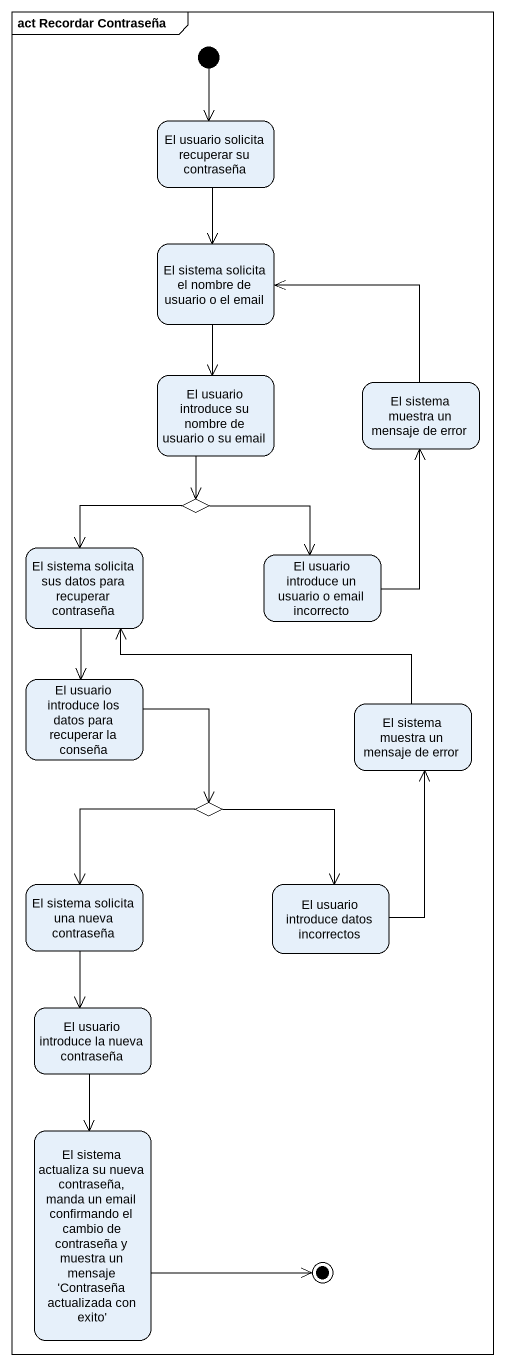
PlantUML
@startuml
mainframe act Recordar Contraseña
hide empty description
state "El usuario solicita recuperar su contraseña" as El_usuario_solicita
state "El sistema solicita el nombre de usuario o el email" as El_sistema_solicita_el
state "El usuario introduce su nombre de usuario o su email" as El_usuario_introduce_su
state "El sistema muestra un mensaje de error" as El_sistema_muestra_un
state choice1 <<choice>>
state "El sistema solicita sus datos para recuperar contraseña" as El_sistema_solicita_sus
state "El usuario introduce un usuario o email incorrecto" as El_usuario_introduce_un
state "El usuario introduce los datos para recuperar la conseña" as El_usuario_introduce_los
state "El sistema muestra un mensaje de error" as El_sistema_muestra_un_2
state choice2 <<choice>>
state "El sistema solicita una nueva contraseña" as El_sistema_solicita_una
state "El usuario introduce datos incorrectos" as El_usuario_introduce_datos
state "El usuario introduce la nueva contraseña" as El_usuario_introduce_la
state "El sistema actualiza su nueva contraseña, manda un email confirmando el cambio de contraseña y muestra un mensaje 'Contraseña actualizada con exito'" as El_sistema_actualiza_su
[*] --> El_usuario_solicita
El_usuario_solicita --> El_sistema_solicita_el
El_sistema_solicita_el --> El_usuario_introduce_su
El_usuario_introduce_su --> choice1
El_sistema_muestra_un -up-> El_sistema_solicita_el
choice1 --> El_sistema_solicita_sus
choice1 --> El_usuario_introduce_un
El_sistema_solicita_sus --> El_usuario_introduce_los
El_usuario_introduce_un -up-> El_sistema_muestra_un
El_usuario_introduce_los --> choice2
El_sistema_muestra_un_2 -left-> El_sistema_solicita_sus
choice2 --> El_sistema_solicita_una
choice2 --> El_usuario_introduce_datos
El_sistema_solicita_una --> El_usuario_introduce_la
El_usuario_introduce_datos -up-> El_sistema_muestra_un_2
El_usuario_introduce_la --> El_sistema_actualiza_su
El_sistema_actualiza_su -right-> [*]
@enduml
